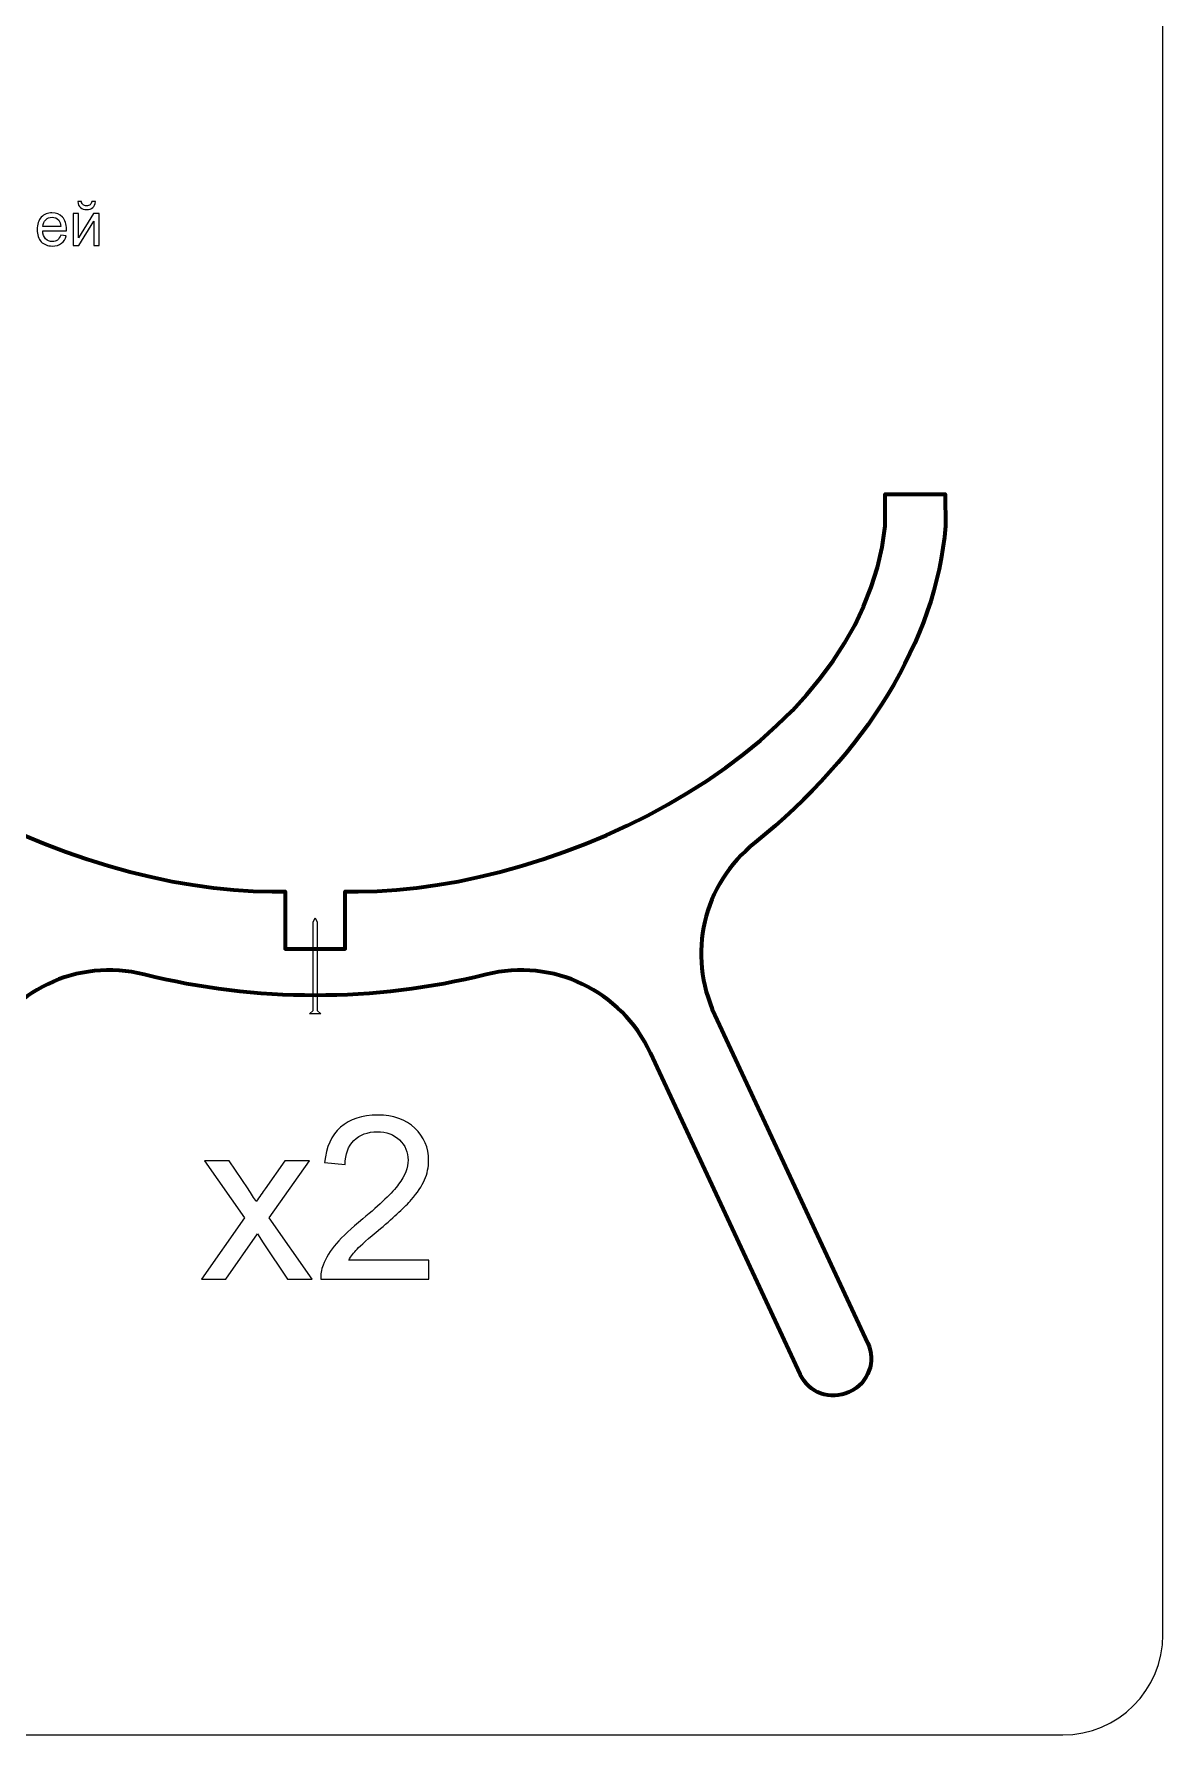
# Model space of a CAD drawing. Header units: centimetres. Extents: x -343 to 358, y -257 to 272.
# Drawn here: x -129.9 to -51.1, y 67.2 to 186 of the extents above; entities that cross this region are included whole.
import ezdxf

# ---------------------------------------------------------------- set-up
doc = ezdxf.new("R2010")
doc.units = ezdxf.units.CM
doc.header["$MEASUREMENT"] = 0
doc.layers.add('layer 1', color=7, linetype='Continuous')

msp = doc.modelspace()

# ---------------------------------------------------------------- linework, layer by layer
at = {"layer": 'layer 1', "color": 253, "lineweight": 20}
msp.add_open_spline([(-336.15246, 268.74795), (-336.15246, 268.74795), (-58.05242, 268.74795), (-58.05242, 268.74795), (-58.05242, 268.74795), (-54.20242, 268.74795), (-51.05242, 265.59795), (-51.05242, 261.74795), (-51.05242, 261.74795), (-51.05242, 261.74795), (-51.05242, 74.24125), (-51.05242, 74.24125), (-51.05242, 74.24125), (-51.05242, 70.39125), (-54.20242, 67.24125), (-58.05242, 67.24125), (-58.05242, 67.24125), (-58.05242, 67.24125), (-336.15246, 67.24125), (-336.15246, 67.24125), (-336.15246, 67.24125), (-340.00246, 67.24125), (-343.15246, 70.39125), (-343.15246, 74.24125), (-343.15246, 74.24125), (-343.15246, 74.24125), (-343.15246, 261.74795), (-343.15246, 261.74795), (-343.15246, 261.74795), (-343.15246, 265.59795), (-340.00246, 268.74795), (-336.15246, 268.74795)], degree=3, knots=[0, 0, 0, 0, 0.111111111, 0.111111111, 0.111111111, 0.111111111, 0.222222222, 0.222222222, 0.222222222, 0.222222222, 0.333333333, 0.333333333, 0.333333333, 0.333333333, 0.444444444, 0.444444444, 0.444444444, 0.444444444, 0.555555556, 0.555555556, 0.555555556, 0.555555556, 0.666666667, 0.666666667, 0.666666667, 0.666666667, 0.777777778, 0.777777778, 0.777777778, 0.777777778, 1, 1, 1, 1], dxfattribs=at)
at = {"layer": 'layer 1', "color": 242}
for points, knots in [([(-128.0188, 171.93421), (-128.0188, 171.93421), (-127.62858, 171.88275), (-127.62858, 171.88275), (-127.62858, 171.88275), (-127.68933, 171.6562), (-127.80296, 171.47967), (-127.96877, 171.3546), (-127.96877, 171.3546), (-128.13457, 171.22953), (-128.34612, 171.16664), (-128.60412, 171.16664), (-128.60412, 171.16664), (-128.92858, 171.16664), (-129.18587, 171.2667), (-129.37597, 171.46681), (-129.37597, 171.46681), (-129.56608, 171.6662), (-129.66113, 171.94707), (-129.66113, 172.30799), (-129.66113, 172.30799), (-129.66113, 172.68105), (-129.56536, 172.97121), (-129.37311, 173.17704), (-129.37311, 173.17704), (-129.18087, 173.38358), (-128.93144, 173.48649), (-128.62485, 173.48649), (-128.62485, 173.48649), (-128.32825, 173.48649), (-128.08598, 173.38572), (-127.89802, 173.18347), (-127.89802, 173.18347), (-127.71005, 172.98121), (-127.61572, 172.69677), (-127.61572, 172.33014), (-127.61572, 172.33014), (-127.61572, 172.30799), (-127.61643, 172.2744), (-127.61786, 172.23008), (-127.61786, 172.23008), (-127.61786, 172.23008), (-129.2752, 172.23008), (-129.2752, 172.23008), (-129.2752, 172.23008), (-129.26091, 171.98638), (-129.1923, 171.79913), (-129.06795, 171.66978), (-129.06795, 171.66978), (-128.94431, 171.54042), (-128.78922, 171.47538), (-128.60412, 171.47538), (-128.60412, 171.47538), (-128.46619, 171.47538), (-128.34826, 171.51183), (-128.25107, 171.58473), (-128.25107, 171.58473), (-128.15316, 171.65763), (-128.07597, 171.77412), (-128.0188, 171.93421)], [0, 0, 0, 0, 0.0625, 0.0625, 0.0625, 0.0625, 0.125, 0.125, 0.125, 0.125, 0.1875, 0.1875, 0.1875, 0.1875, 0.25, 0.25, 0.25, 0.25, 0.3125, 0.3125, 0.3125, 0.3125, 0.375, 0.375, 0.375, 0.375, 0.4375, 0.4375, 0.4375, 0.4375, 0.5, 0.5, 0.5, 0.5, 0.5625, 0.5625, 0.5625, 0.5625, 0.625, 0.625, 0.625, 0.625, 0.6875, 0.6875, 0.6875, 0.6875, 0.75, 0.75, 0.75, 0.75, 0.8125, 0.8125, 0.8125, 0.8125, 0.875, 0.875, 0.875, 0.875, 1, 1, 1, 1]), ([(-127.15189, 173.43932), (-127.15189, 173.43932), (-126.77454, 173.43932), (-126.77454, 173.43932), (-126.77454, 173.43932), (-126.77454, 173.43932), (-126.77454, 171.74196), (-126.77454, 171.74196), (-126.77454, 171.74196), (-126.77454, 171.74196), (-125.7261, 173.43932), (-125.7261, 173.43932), (-125.7261, 173.43932), (-125.7261, 173.43932), (-125.32088, 173.43932), (-125.32088, 173.43932), (-125.32088, 173.43932), (-125.32088, 173.43932), (-125.32088, 171.21381), (-125.32088, 171.21381), (-125.32088, 171.21381), (-125.32088, 171.21381), (-125.69823, 171.21381), (-125.69823, 171.21381), (-125.69823, 171.21381), (-125.69823, 171.21381), (-125.69823, 172.90045), (-125.69823, 172.90045), (-125.69823, 172.90045), (-125.69823, 172.90045), (-126.74523, 171.21381), (-126.74523, 171.21381), (-126.74523, 171.21381), (-126.74523, 171.21381), (-127.15189, 171.21381), (-127.15189, 171.21381), (-127.15189, 171.21381), (-127.15189, 171.21381), (-127.15189, 173.43932), (-127.15189, 173.43932)], [0, 0, 0, 0, 0.090909091, 0.090909091, 0.090909091, 0.090909091, 0.181818182, 0.181818182, 0.181818182, 0.181818182, 0.272727273, 0.272727273, 0.272727273, 0.272727273, 0.363636364, 0.363636364, 0.363636364, 0.363636364, 0.454545455, 0.454545455, 0.454545455, 0.454545455, 0.545454545, 0.545454545, 0.545454545, 0.545454545, 0.636363636, 0.636363636, 0.636363636, 0.636363636, 0.727272727, 0.727272727, 0.727272727, 0.727272727, 0.818181818, 0.818181818, 0.818181818, 0.818181818, 1, 1, 1, 1]), ([(-125.84831, 174.26263), (-125.84831, 174.26263), (-125.59103, 174.26263), (-125.59103, 174.26263), (-125.59103, 174.26263), (-125.61175, 174.08611), (-125.67607, 173.95032), (-125.78327, 173.85598), (-125.78327, 173.85598), (-125.89048, 173.76093), (-126.0327, 173.71376), (-126.21065, 173.71376), (-126.21065, 173.71376), (-126.38932, 173.71376), (-126.53226, 173.76093), (-126.63875, 173.85455), (-126.63875, 173.85455), (-126.74523, 173.94889), (-126.80955, 174.08468), (-126.83028, 174.26263), (-126.83028, 174.26263), (-126.83028, 174.26263), (-126.573, 174.26263), (-126.573, 174.26263), (-126.573, 174.26263), (-126.5537, 174.16615), (-126.51439, 174.09397), (-126.4565, 174.0468), (-126.4565, 174.0468), (-126.39861, 173.99892), (-126.32, 173.97533), (-126.22209, 173.97533), (-126.22209, 173.97533), (-126.10845, 173.97533), (-126.02269, 173.9982), (-125.9648, 174.04466), (-125.9648, 174.04466), (-125.90691, 174.0904), (-125.86761, 174.16329), (-125.84831, 174.26263)], [0, 0, 0, 0, 0.090909091, 0.090909091, 0.090909091, 0.090909091, 0.181818182, 0.181818182, 0.181818182, 0.181818182, 0.272727273, 0.272727273, 0.272727273, 0.272727273, 0.363636364, 0.363636364, 0.363636364, 0.363636364, 0.454545455, 0.454545455, 0.454545455, 0.454545455, 0.545454545, 0.545454545, 0.545454545, 0.545454545, 0.636363636, 0.636363636, 0.636363636, 0.636363636, 0.727272727, 0.727272727, 0.727272727, 0.727272727, 0.818181818, 0.818181818, 0.818181818, 0.818181818, 1, 1, 1, 1]), ([(-129.25376, 172.53883), (-129.25376, 172.53883), (-128.01451, 172.53883), (-128.01451, 172.53883), (-128.01451, 172.53883), (-128.03095, 172.72607), (-128.07883, 172.86615), (-128.15673, 172.95977), (-128.15673, 172.95977), (-128.27608, 173.10485), (-128.43188, 173.17775), (-128.6227, 173.17775), (-128.6227, 173.17775), (-128.79565, 173.17775), (-128.94073, 173.11986), (-129.05866, 173.00408), (-129.05866, 173.00408), (-129.17586, 172.88831), (-129.2409, 172.73322), (-129.25376, 172.53883)], [0, 0, 0, 0, 0.166666667, 0.166666667, 0.166666667, 0.166666667, 0.333333333, 0.333333333, 0.333333333, 0.333333333, 0.5, 0.5, 0.5, 0.5, 0.666666667, 0.666666667, 0.666666667, 0.666666667, 1, 1, 1, 1]), ([(-102.30956, 100.38994), (-102.30956, 100.38994), (-102.30956, 99.05188), (-102.30956, 99.05188), (-102.30956, 99.05188), (-102.30956, 99.05188), (-109.86006, 99.05188), (-109.86006, 99.05188), (-109.86006, 99.05188), (-109.87068, 99.38905), (-109.81493, 99.71295), (-109.69546, 100.02622), (-109.69546, 100.02622), (-109.50165, 100.53862), (-109.19103, 101.0457), (-108.76359, 101.54216), (-108.76359, 101.54216), (-108.33615, 102.03863), (-107.72553, 102.61208), (-106.93172, 103.26253), (-106.93172, 103.26253), (-105.6972, 104.27935), (-104.85825, 105.08378), (-104.4202, 105.67848), (-104.4202, 105.67848), (-103.97949, 106.27317), (-103.75913, 106.83601), (-103.75913, 107.36698), (-103.75913, 107.36698), (-103.75913, 107.92186), (-103.95825, 108.38912), (-104.35648, 108.77142), (-104.35648, 108.77142), (-104.75471, 109.15107), (-105.27507, 109.34222), (-105.9149, 109.34222), (-105.9149, 109.34222), (-106.59189, 109.34222), (-107.13349, 109.14045), (-107.53969, 108.73691), (-107.53969, 108.73691), (-107.94589, 108.33602), (-108.15031, 107.77849), (-108.15562, 107.06433), (-108.15562, 107.06433), (-108.15562, 107.06433), (-109.58926, 107.20769), (-109.58926, 107.20769), (-109.58926, 107.20769), (-109.49103, 108.28027), (-109.11935, 109.09797), (-108.47686, 109.66081), (-108.47686, 109.66081), (-107.83173, 110.22364), (-106.96889, 110.50506), (-105.88304, 110.50506), (-105.88304, 110.50506), (-104.78923, 110.50506), (-103.92108, 110.2024), (-103.28391, 109.59443), (-103.28391, 109.59443), (-102.64408, 108.98647), (-102.32549, 108.23248), (-102.32549, 107.33513), (-102.32549, 107.33513), (-102.32549, 106.87849), (-102.41841, 106.42981), (-102.60691, 105.9891), (-102.60691, 105.9891), (-102.79275, 105.54573), (-103.10337, 105.08113), (-103.53612, 104.59263), (-103.53612, 104.59263), (-103.97152, 104.10678), (-104.691, 103.4351), (-105.69454, 102.58553), (-105.69454, 102.58553), (-106.53614, 101.87933), (-107.07774, 101.40145), (-107.31668, 101.14924), (-107.31668, 101.14924), (-107.55562, 100.89703), (-107.75208, 100.64481), (-107.90872, 100.38994), (-107.90872, 100.38994), (-107.90872, 100.38994), (-102.30956, 100.38994), (-102.30956, 100.38994)], [0, 0, 0, 0, 0.043478261, 0.043478261, 0.043478261, 0.043478261, 0.086956522, 0.086956522, 0.086956522, 0.086956522, 0.130434783, 0.130434783, 0.130434783, 0.130434783, 0.173913043, 0.173913043, 0.173913043, 0.173913043, 0.217391304, 0.217391304, 0.217391304, 0.217391304, 0.260869565, 0.260869565, 0.260869565, 0.260869565, 0.304347826, 0.304347826, 0.304347826, 0.304347826, 0.347826087, 0.347826087, 0.347826087, 0.347826087, 0.391304348, 0.391304348, 0.391304348, 0.391304348, 0.434782609, 0.434782609, 0.434782609, 0.434782609, 0.47826087, 0.47826087, 0.47826087, 0.47826087, 0.52173913, 0.52173913, 0.52173913, 0.52173913, 0.565217391, 0.565217391, 0.565217391, 0.565217391, 0.608695652, 0.608695652, 0.608695652, 0.608695652, 0.652173913, 0.652173913, 0.652173913, 0.652173913, 0.695652174, 0.695652174, 0.695652174, 0.695652174, 0.739130435, 0.739130435, 0.739130435, 0.739130435, 0.782608696, 0.782608696, 0.782608696, 0.782608696, 0.826086957, 0.826086957, 0.826086957, 0.826086957, 0.869565217, 0.869565217, 0.869565217, 0.869565217, 0.913043478, 0.913043478, 0.913043478, 0.913043478, 1, 1, 1, 1]), ([(-118.19109, 99.05188), (-118.19109, 99.05188), (-115.17249, 103.33421), (-115.17249, 103.33421), (-115.17249, 103.33421), (-115.17249, 103.33421), (-117.96808, 107.3192), (-117.96808, 107.3192), (-117.96808, 107.3192), (-117.96808, 107.3192), (-116.24506, 107.3192), (-116.24506, 107.3192), (-116.24506, 107.3192), (-116.24506, 107.3192), (-114.93886, 105.36786), (-114.93886, 105.36786), (-114.93886, 105.36786), (-114.69726, 105.00148), (-114.50611, 104.70413), (-114.37071, 104.4705), (-114.37071, 104.4705), (-114.13443, 104.80236), (-113.92469, 105.10237), (-113.73619, 105.37051), (-113.73619, 105.37051), (-113.73619, 105.37051), (-112.36096, 107.3192), (-112.36096, 107.3192), (-112.36096, 107.3192), (-112.36096, 107.3192), (-110.64856, 107.3192), (-110.64856, 107.3192), (-110.64856, 107.3192), (-110.64856, 107.3192), (-113.46009, 103.33421), (-113.46009, 103.33421), (-113.46009, 103.33421), (-113.46009, 103.33421), (-110.46537, 99.05188), (-110.46537, 99.05188), (-110.46537, 99.05188), (-110.46537, 99.05188), (-112.16981, 99.05188), (-112.16981, 99.05188), (-112.16981, 99.05188), (-112.16981, 99.05188), (-113.87956, 101.60057), (-113.87956, 101.60057), (-113.87956, 101.60057), (-113.87956, 101.60057), (-114.26983, 102.21385), (-114.26983, 102.21385), (-114.26983, 102.21385), (-114.26983, 102.21385), (-116.47869, 99.05188), (-116.47869, 99.05188), (-116.47869, 99.05188), (-116.47869, 99.05188), (-118.19109, 99.05188), (-118.19109, 99.05188)], [0, 0, 0, 0, 0.0625, 0.0625, 0.0625, 0.0625, 0.125, 0.125, 0.125, 0.125, 0.1875, 0.1875, 0.1875, 0.1875, 0.25, 0.25, 0.25, 0.25, 0.3125, 0.3125, 0.3125, 0.3125, 0.375, 0.375, 0.375, 0.375, 0.4375, 0.4375, 0.4375, 0.4375, 0.5, 0.5, 0.5, 0.5, 0.5625, 0.5625, 0.5625, 0.5625, 0.625, 0.625, 0.625, 0.625, 0.6875, 0.6875, 0.6875, 0.6875, 0.75, 0.75, 0.75, 0.75, 0.8125, 0.8125, 0.8125, 0.8125, 0.875, 0.875, 0.875, 0.875, 1, 1, 1, 1])]:
    msp.add_open_spline(points, degree=3, knots=knots, dxfattribs=at)
at = {"layer": 'layer 1', "color": 142, "lineweight": 100}
msp.add_open_spline([(-110.25032, 118.86126), (-106.23606, 118.86126), (-102.2218, 119.34639), (-98.31601, 120.31666), (-98.31601, 120.31666), (-93.62693, 121.48152), (-88.88392, 119.21676), (-86.84201, 114.83785), (-86.84201, 114.83785), (-86.84201, 114.83785), (-76.37823, 92.39819), (-76.37823, 92.39819), (-76.37823, 92.39819), (-75.78468, 91.1253), (-74.26235, 90.57124), (-72.98946, 91.16478), (-72.98946, 91.16478), (-72.98946, 91.16478), (-72.89883, 91.20704), (-72.89883, 91.20704), (-72.89883, 91.20704), (-71.62594, 91.80058), (-71.07186, 93.3229), (-71.66542, 94.5958), (-71.66542, 94.5958), (-71.66542, 94.5958), (-82.3459, 117.50015), (-82.3459, 117.50015), (-82.3459, 117.50015), (-84.31965, 121.73288), (-83.17859, 126.61288), (-79.53302, 129.532), (-79.53302, 129.532), (-71.91089, 135.63527), (-66.87928, 143.62462), (-66.24445, 151.6026), (-66.24445, 151.6026), (-66.24445, 151.6026), (-66.25032, 153.8526), (-66.25032, 153.8526), (-66.25032, 153.8526), (-66.25032, 153.8526), (-70.45032, 153.8526), (-70.45032, 153.8526), (-70.45032, 153.8526), (-70.45032, 153.8526), (-70.45032, 151.6026), (-70.45032, 151.6026), (-70.45032, 151.6026), (-72.18221, 135.9541), (-93.23396, 126.11569), (-107.24942, 126.11527), (-107.24942, 126.11527), (-107.24942, 126.11527), (-108.15032, 126.11527), (-108.15032, 126.11527), (-108.15032, 126.11527), (-108.15032, 126.11527), (-108.15032, 122.1026), (-108.15032, 122.1026), (-108.15032, 122.1026), (-108.15032, 122.1026), (-112.35032, 122.1026), (-112.35032, 122.1026), (-112.35032, 122.1026), (-112.35032, 122.1026), (-112.35032, 126.11527), (-112.35032, 126.11527), (-112.35032, 126.11527), (-112.35032, 126.11527), (-113.25122, 126.11527), (-113.25122, 126.11527), (-113.25122, 126.11527), (-127.26668, 126.11569), (-148.31843, 135.9541), (-150.05032, 151.6026), (-150.05032, 151.6026), (-150.05032, 151.6026), (-150.05032, 153.8526), (-150.05032, 153.8526), (-150.05032, 153.8526), (-150.05032, 153.8526), (-154.25032, 153.8526), (-154.25032, 153.8526), (-154.25032, 153.8526), (-154.25032, 153.8526), (-154.25619, 151.6026), (-154.25619, 151.6026), (-154.25619, 151.6026), (-153.62136, 143.62462), (-148.58975, 135.63527), (-140.96762, 129.532), (-140.96762, 129.532), (-137.32205, 126.61288), (-136.18099, 121.73288), (-138.15474, 117.50015), (-138.15474, 117.50015), (-138.15474, 117.50015), (-148.83522, 94.5958), (-148.83522, 94.5958), (-148.83522, 94.5958), (-149.42878, 93.3229), (-148.8747, 91.80058), (-147.60181, 91.20704), (-147.60181, 91.20704), (-147.60181, 91.20704), (-147.51118, 91.16478), (-147.51118, 91.16478), (-147.51118, 91.16478), (-146.23829, 90.57124), (-144.71596, 91.1253), (-144.12241, 92.39819), (-144.12241, 92.39819), (-144.12241, 92.39819), (-133.65863, 114.83785), (-133.65863, 114.83785), (-133.65863, 114.83785), (-131.61672, 119.21676), (-126.87371, 121.48152), (-122.18463, 120.31666), (-122.18463, 120.31666), (-118.27884, 119.34639), (-114.26458, 118.86126), (-110.25032, 118.86126)], degree=3, knots=[0, 0, 0, 0, 0.03125, 0.03125, 0.03125, 0.03125, 0.0625, 0.0625, 0.0625, 0.0625, 0.09375, 0.09375, 0.09375, 0.09375, 0.125, 0.125, 0.125, 0.125, 0.15625, 0.15625, 0.15625, 0.15625, 0.1875, 0.1875, 0.1875, 0.1875, 0.21875, 0.21875, 0.21875, 0.21875, 0.25, 0.25, 0.25, 0.25, 0.28125, 0.28125, 0.28125, 0.28125, 0.3125, 0.3125, 0.3125, 0.3125, 0.34375, 0.34375, 0.34375, 0.34375, 0.375, 0.375, 0.375, 0.375, 0.40625, 0.40625, 0.40625, 0.40625, 0.4375, 0.4375, 0.4375, 0.4375, 0.46875, 0.46875, 0.46875, 0.46875, 0.5, 0.5, 0.5, 0.5, 0.53125, 0.53125, 0.53125, 0.53125, 0.5625, 0.5625, 0.5625, 0.5625, 0.59375, 0.59375, 0.59375, 0.59375, 0.625, 0.625, 0.625, 0.625, 0.65625, 0.65625, 0.65625, 0.65625, 0.6875, 0.6875, 0.6875, 0.6875, 0.71875, 0.71875, 0.71875, 0.71875, 0.75, 0.75, 0.75, 0.75, 0.78125, 0.78125, 0.78125, 0.78125, 0.8125, 0.8125, 0.8125, 0.8125, 0.84375, 0.84375, 0.84375, 0.84375, 0.875, 0.875, 0.875, 0.875, 0.90625, 0.90625, 0.90625, 0.90625, 0.9375, 0.9375, 0.9375, 0.9375, 1, 1, 1, 1], dxfattribs=at)
at = {"layer": 'layer 1', "color": 250}
msp.add_open_spline([(-110.10032, 117.80509), (-110.10032, 117.80509), (-110.10032, 123.98279), (-110.10032, 123.98279), (-110.10032, 123.98279), (-110.10032, 123.98279), (-110.25032, 124.27383), (-110.25032, 124.27383), (-110.25032, 124.27383), (-110.25032, 124.27383), (-110.40032, 123.98279), (-110.40032, 123.98279), (-110.40032, 123.98279), (-110.40032, 123.98279), (-110.40032, 117.80509), (-110.40032, 117.80509), (-110.40032, 117.80509), (-110.40032, 117.80509), (-110.65032, 117.5696), (-110.65032, 117.5696), (-110.65032, 117.5696), (-110.65032, 117.5696), (-109.85032, 117.5696), (-109.85032, 117.5696), (-109.85032, 117.5696), (-109.85032, 117.5696), (-110.10032, 117.80509), (-110.10032, 117.80509)], degree=3, knots=[0, 0, 0, 0, 0.125, 0.125, 0.125, 0.125, 0.25, 0.25, 0.25, 0.25, 0.375, 0.375, 0.375, 0.375, 0.5, 0.5, 0.5, 0.5, 0.625, 0.625, 0.625, 0.625, 0.75, 0.75, 0.75, 0.75, 1, 1, 1, 1], dxfattribs=at)

doc.saveas('drawing.dxf')
